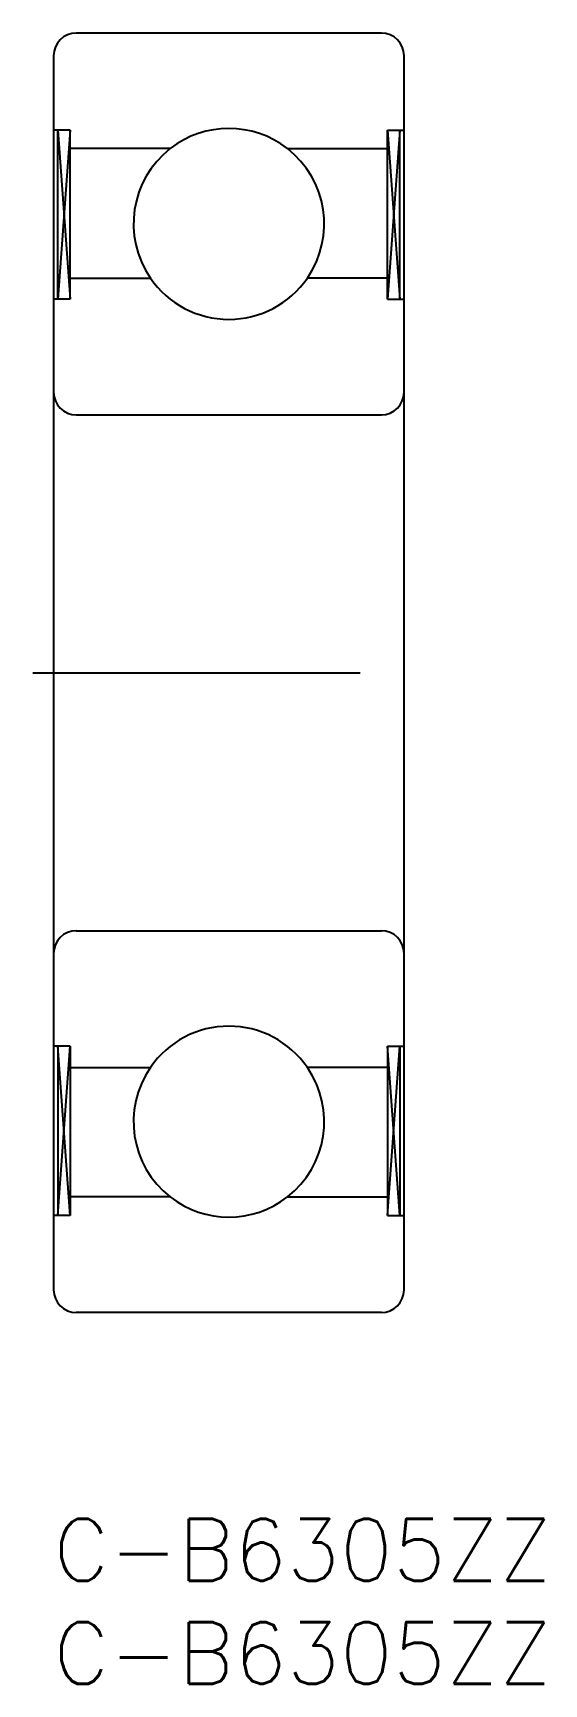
# Model space of a CAD drawing. Extents: x -1 to 23.8, y -8 to 72.
import ezdxf

# ---------------------------------------------------------------- set-up
doc = ezdxf.new("R2010")
doc.units = 0
doc.header["$LTSCALE"] = 0.5
doc.linetypes.add('CENTER', pattern=[50.8, 31.75, -6.35, 6.35, -6.35])
for name, color, linetype in [('MSM_CENTER', 1, 'CENTER'), ('MSM_CONTINUOUS', 7, 'CONTINUOUS'), ('MSM_NARROW', 5, 'CONTINUOUS'), ('MSM_PART_NUMBER', 7, 'CONTINUOUS')]:
    doc.layers.add(name, color=color, linetype=linetype)
doc.styles.get("Standard").update_dxf_attribs({"font": 'txt.shx', "height": 3, "bigfont": 'bigfont.shx'})

# ---------------------------------------------------------------- blocks, each defined once
blk = doc.blocks.new('*U7')
at = {"layer": 'MSM_PART_NUMBER'}
blk.add_text('C-B6305ZZ', height=3, dxfattribs=at).set_placement((0, -3))
blk = doc.blocks.new('*U8')
at = {"layer": 'MSM_PART_NUMBER'}
blk.add_text('C-B6305ZZ', height=3, dxfattribs=at).set_placement((0, -8))

msp = doc.modelspace()

# ---------------------------------------------------------------- linework, layer by layer
at = {"layer": 'MSM_CENTER'}
msp.add_line((-1, 41), (18, 41), dxfattribs=at)
at = {"layer": 'MSM_CONTINUOUS'}
for p, q in [((15.9, 72), (1.1, 72)), ((0, 70.9), (0, 11.1)), ((17, 11.1), (17, 70.9)), ((0.8, 67.3), (0, 67.3)), ((0.2, 59.1), (0.2, 67.3)), ((0.8, 59.1), (0.8, 67.3)), ((16.2, 67.3), (17, 67.3)), ((16.2, 59.1), (16.2, 67.3)), ((16.8, 59.1), (16.8, 67.3)), ((5.66, 66.4), (0.8, 66.4)), ((11.34, 66.4), (16.2, 66.4)), ((0.8, 60.125), (4.692, 60.125)), ((16.2, 60.125), (12.308, 60.125)), ((0.8, 59.1), (0, 59.1)), ((16.2, 59.1), (17, 59.1)), ((1.1, 53.5), (15.9, 53.5)), ((1.1, 28.5), (15.9, 28.5)), ((0.8, 22.9), (0, 22.9)), ((0.2, 22.9), (0.2, 14.7)), ((0.8, 22.9), (0.8, 14.7)), ((16.2, 22.9), (17, 22.9)), ((16.2, 22.9), (16.2, 14.7)), ((16.8, 22.9), (16.8, 14.7)), ((0.8, 21.875), (4.692, 21.875)), ((16.2, 21.875), (12.308, 21.875)), ((5.66, 15.6), (0.8, 15.6)), ((11.34, 15.6), (16.2, 15.6)), ((0.8, 14.7), (0, 14.7)), ((16.2, 14.7), (17, 14.7)), ((15.9, 10), (1.1, 10))]:
    msp.add_line(p, q, dxfattribs=at)
for centre, radius, start, end in [((1.1, 70.9), 1.1, 90, 180), ((15.9, 70.9), 1.1, 0, 90), ((8.5, 62.75), 4.625, 52.1098, 127.8902), ((8.5, 62.75), 4.625, 127.8902, 214.58078), ((8.5, 62.75), 4.625, 325.41922, 52.1098), ((8.5, 62.75), 4.625, 214.58078, 325.41922), ((1.1, 54.6), 1.1, 180, 270), ((15.9, 54.6), 1.1, 270, 0), ((1.1, 27.4), 1.1, 90, 180), ((15.9, 27.4), 1.1, 0, 90), ((8.5, 19.25), 4.625, 34.58078, 145.41922), ((8.5, 19.25), 4.625, 145.41922, 232.1098), ((8.5, 19.25), 4.625, 307.8902, 34.58078), ((8.5, 19.25), 4.625, 232.1098, 307.8902), ((1.1, 11.1), 1.1, 180, 270), ((15.9, 11.1), 1.1, 270, 0)]:
    msp.add_arc(centre, radius, start, end, dxfattribs=at)
at = {"layer": 'MSM_NARROW'}
for p, q in [((0.8, 67.3), (0.2, 59.1)), ((0.2, 67.3), (0.8, 59.1)), ((16.2, 67.3), (16.8, 59.1)), ((16.8, 67.3), (16.2, 59.1)), ((0.8, 14.7), (0.2, 22.9)), ((0.2, 14.7), (0.8, 22.9)), ((16.2, 14.7), (16.8, 22.9)), ((16.8, 14.7), (16.2, 22.9))]:
    msp.add_line(p, q, dxfattribs=at)

# ---------------------------------------------------------------- block references
at = {"layer": 'MSM_CONTINUOUS'}
for name in ['*U7', '*U8']:
    msp.add_blockref(name, (0, 0), dxfattribs=at)

doc.saveas('drawing.dxf')
